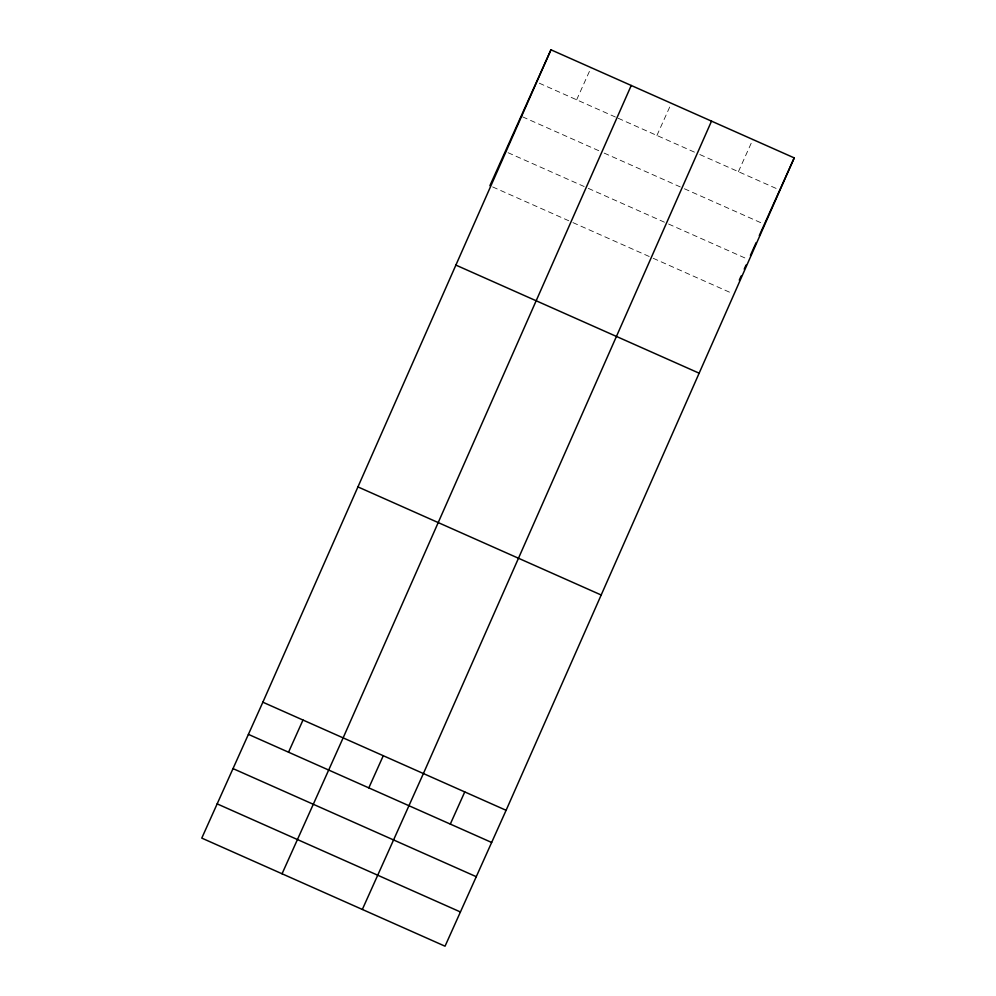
<?xml version="1.0" encoding="UTF-8"?>
<svg xmlns="http://www.w3.org/2000/svg" width="996" height="996" viewBox="0 0 996 996"><rect width="100%" height="100%" fill="white"/><g stroke="black" fill="none" stroke-linecap="round" stroke-linejoin="round"><path stroke-width="0.75" stroke-dasharray="4.98 3.74" d="M576.647 99.799L591.101 67.641M656.924 135.468L671.379 103.31M738.41 171.686L752.864 139.515M539.284 83.191L615.404 117.018M618.167 118.25L695.669 152.687M699.815 154.529L778.386 189.439M522.514 116.818L600.015 151.255M604.174 153.098L680.293 186.924M684.426 188.767L761.616 223.067M508.047 152.699L584.166 186.526M588.312 188.369L664.432 222.195M668.577 224.038L747.149 258.948M492.659 186.937L568.778 220.763M572.937 222.606L650.438 257.043M653.189 258.275L731.761 293.185"/><path stroke-width="1.49" d="M262.857 702.205L550.962 49.8L794.223 157.891L506.105 810.296L445.038 946.2L201.777 838.109L262.857 702.205L506.105 810.296M631.24 85.469L343.134 737.874L282.055 873.778M711.518 121.139L423.4 773.543L362.332 909.448M489.895 185.704L550.962 49.8M288.541 752.204L302.996 720.033M368.819 787.873L383.273 755.715M450.304 824.09L464.759 791.92M739.293 280.1L741.149 275.992M744.224 269.144L746.066 265.036M750.424 255.325L756.138 242.638M759.301 235.579L794.223 157.891M455.894 265.098L699.142 373.189M357.938 486.907L601.186 594.998M248.402 734.363L491.651 842.467M233.014 768.601L476.275 876.692M217.165 803.872L460.413 911.963"/></g></svg>
